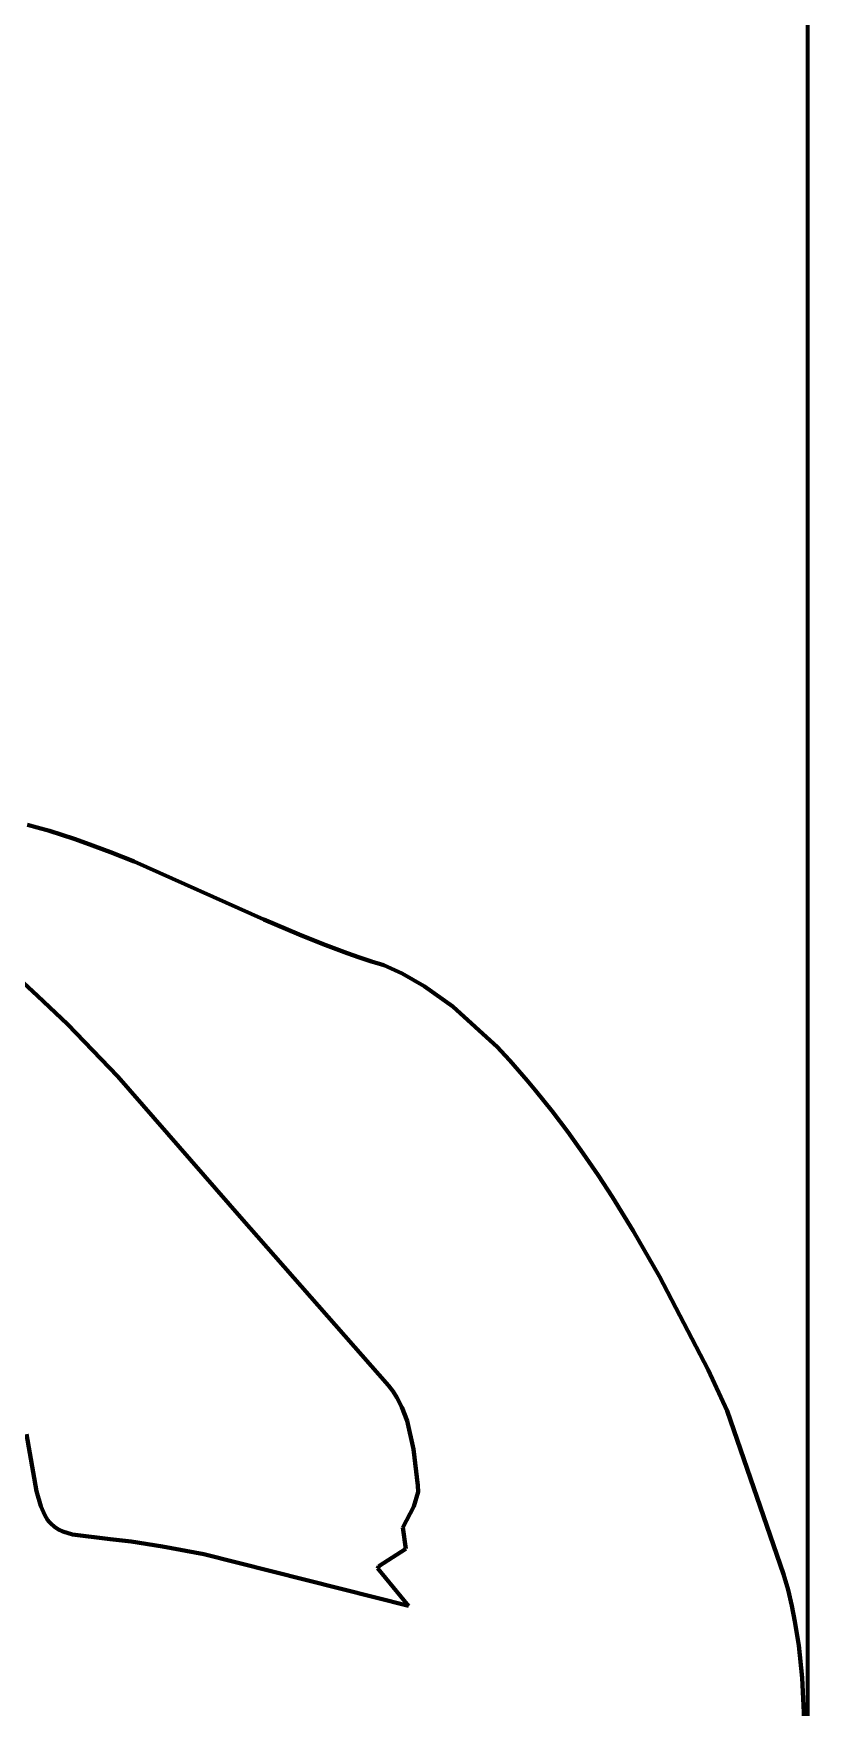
# Model space of a CAD drawing. Header units: millimetres. Extents: x 0 to 10.1, y 0 to 14.2.
# Drawn here: x 8.792 to 10.056, y 8.289 to 11.02 of the extents above; entities that cross this region are included whole.
import ezdxf

# ---------------------------------------------------------------- set-up
doc = ezdxf.new("R2010")
doc.units = ezdxf.units.MM
doc.layers.add('color#010101ff', color=7, linetype='CONTINUOUS', lineweight=100)
doc.layers.add('color#ffffffff', color=7, linetype='CONTINUOUS', lineweight=100)

msp = doc.modelspace()

# ---------------------------------------------------------------- linework, layer by layer
at = {"layer": 'color#010101ff'}
for p, q in [((8.7826, 9.7292), (8.7982, 9.7251)), ((8.7982, 9.7251), (8.8185, 9.7193)), ((8.8185, 9.7193), (8.8386, 9.7131)), ((8.8386, 9.7131), (8.8586, 9.7065)), ((8.8586, 9.7065), (8.8784, 9.6996)), ((8.8784, 9.6996), (8.9178, 9.685)), ((8.9178, 9.685), (8.9567, 9.6693)), ((8.9567, 9.6693), (9.168, 9.5751)), ((9.168, 9.5751), (9.226, 9.5502)), ((9.226, 9.5502), (9.2649, 9.5345)), ((9.2649, 9.5345), (9.3043, 9.5199)), ((8.7988, 9.4505), (8.7369, 9.5076)), ((9.3043, 9.5199), (9.3242, 9.513)), ((9.3242, 9.513), (9.3441, 9.5064)), ((9.3441, 9.5064), (9.3642, 9.5003)), ((9.3642, 9.5003), (9.3941, 9.4866)), ((9.3941, 9.4866), (9.4298, 9.4663)), ((8.8479, 9.404), (8.7988, 9.4505)), ((9.4298, 9.4663), (9.4766, 9.433)), ((9.4766, 9.433), (9.5494, 9.3665)), ((8.93, 9.3188), (8.8479, 9.404)), ((9.5494, 9.3665), (9.555, 9.3605)), ((9.555, 9.3605), (9.5696, 9.3447)), ((9.5696, 9.3447), (9.584, 9.3287)), ((9.1302, 9.0896), (8.93, 9.3188)), ((9.584, 9.3287), (9.598, 9.3124)), ((9.598, 9.3124), (9.6118, 9.296)), ((9.6118, 9.296), (9.6387, 9.2625)), ((9.6387, 9.2625), (9.6646, 9.2283)), ((9.6646, 9.2283), (9.6896, 9.1934)), ((9.6896, 9.1934), (9.7138, 9.158)), ((9.7138, 9.158), (9.7371, 9.122)), ((9.7371, 9.122), (9.7709, 9.0671)), ((9.3719, 8.8146), (9.1302, 9.0896)), ((9.7709, 9.0671), (9.8137, 8.9925)), ((9.8137, 8.9925), (9.8934, 8.8403)), ((9.8934, 8.8403), (9.9244, 8.7735)), ((9.3791, 8.805), (9.3719, 8.8146)), ((9.3855, 8.7949), (9.3791, 8.805)), ((9.3937, 8.7792), (9.3855, 8.7949)), ((9.4021, 8.7572), (9.3937, 8.7792)), ((9.9244, 8.7735), (10.0165, 8.5067)), ((9.4127, 8.7109), (9.4021, 8.7572)), ((8.7809, 8.7355), (8.7973, 8.6426)), ((9.4194, 8.6518), (9.4127, 8.7109)), ((8.7973, 8.6426), (8.8045, 8.6177)), ((9.4131, 8.6172), (9.4201, 8.6414)), ((9.4201, 8.6414), (9.4194, 8.6518)), ((8.8045, 8.6177), (8.8107, 8.6034)), ((8.8107, 8.6034), (8.8129, 8.5994)), ((9.3949, 8.5829), (9.4131, 8.6172)), ((8.8129, 8.5994), (8.8154, 8.5957)), ((8.8154, 8.5957), (8.818, 8.5924)), ((8.818, 8.5924), (8.8207, 8.5894)), ((8.8207, 8.5894), (8.8268, 8.5841)), ((8.8268, 8.5841), (8.8334, 8.5798)), ((8.8334, 8.5798), (8.8405, 8.5763)), ((8.8405, 8.5763), (8.8558, 8.5716)), ((9.4001, 8.5485), (9.3949, 8.5829)), ((8.8558, 8.5716), (8.9176, 8.5641)), ((8.9176, 8.5641), (8.9518, 8.56)), ((8.9518, 8.56), (9.0029, 8.5523)), ((9.0029, 8.5523), (9.0705, 8.5397)), ((9.3561, 8.52), (9.4001, 8.5485)), ((9.0705, 8.5397), (9.4041, 8.4553)), ((9.3541, 8.5163), (9.3561, 8.52)), ((9.4041, 8.4553), (9.3541, 8.5163)), ((10.0165, 8.5067), (10.0237, 8.4812)), ((10.0237, 8.4812), (10.0299, 8.4554)), ((10.0299, 8.4554), (10.0351, 8.4295)), ((10.0351, 8.4295), (10.0413, 8.3904)), ((10.0413, 8.3904), (10.0469, 8.3378)), ((10.0469, 8.3378), (10.0507, 8.2585))]:
    msp.add_line(p, q, dxfattribs=at)
at = {"layer": 'color#ffffffff'}
for p, q in [((10.0556, 14.2222), (10.0556, 0)), ((8.7982, 9.7251), (8.7826, 9.7292)), ((8.8185, 9.7193), (8.7982, 9.7251)), ((8.8386, 9.7131), (8.8185, 9.7193)), ((8.8586, 9.7065), (8.8386, 9.7131)), ((8.8784, 9.6996), (8.8586, 9.7065)), ((8.9178, 9.685), (8.8784, 9.6996)), ((8.9567, 9.6693), (8.9178, 9.685)), ((9.168, 9.5751), (8.9567, 9.6693)), ((9.226, 9.5502), (9.168, 9.5751)), ((9.2649, 9.5345), (9.226, 9.5502)), ((9.3043, 9.5199), (9.2649, 9.5345)), ((8.7369, 9.5076), (8.7988, 9.4505)), ((9.3242, 9.513), (9.3043, 9.5199)), ((9.3441, 9.5064), (9.3242, 9.513)), ((9.3642, 9.5003), (9.3441, 9.5064)), ((9.3941, 9.4866), (9.3642, 9.5003)), ((9.4298, 9.4663), (9.3941, 9.4866)), ((8.7988, 9.4505), (8.8479, 9.404)), ((9.4766, 9.433), (9.4298, 9.4663)), ((9.5494, 9.3665), (9.4766, 9.433)), ((8.8479, 9.404), (8.93, 9.3188)), ((9.555, 9.3605), (9.5494, 9.3665)), ((9.5696, 9.3447), (9.555, 9.3605)), ((9.584, 9.3287), (9.5696, 9.3447)), ((8.93, 9.3188), (9.1302, 9.0896)), ((9.598, 9.3124), (9.584, 9.3287)), ((9.6118, 9.296), (9.598, 9.3124)), ((9.6387, 9.2625), (9.6118, 9.296)), ((9.6646, 9.2283), (9.6387, 9.2625)), ((9.6896, 9.1934), (9.6646, 9.2283)), ((9.7138, 9.158), (9.6896, 9.1934)), ((9.7371, 9.122), (9.7138, 9.158)), ((9.7709, 9.0671), (9.7371, 9.122)), ((9.1302, 9.0896), (9.3719, 8.8146)), ((9.8137, 8.9925), (9.7709, 9.0671)), ((9.8934, 8.8403), (9.8137, 8.9925)), ((9.9244, 8.7735), (9.8934, 8.8403)), ((9.3719, 8.8146), (9.3791, 8.805)), ((9.3791, 8.805), (9.3855, 8.7949)), ((9.3855, 8.7949), (9.3937, 8.7792)), ((9.3937, 8.7792), (9.4021, 8.7572)), ((10.0165, 8.5067), (9.9244, 8.7735)), ((9.4021, 8.7572), (9.4127, 8.7109)), ((8.7973, 8.6426), (8.7809, 8.7355)), ((9.4127, 8.7109), (9.4194, 8.6518)), ((8.8045, 8.6177), (8.7973, 8.6426)), ((9.4201, 8.6414), (9.4131, 8.6172)), ((9.4194, 8.6518), (9.4201, 8.6414)), ((8.8107, 8.6034), (8.8045, 8.6177)), ((8.8129, 8.5994), (8.8107, 8.6034)), ((9.4131, 8.6172), (9.3949, 8.5829)), ((8.8154, 8.5957), (8.8129, 8.5994)), ((8.818, 8.5924), (8.8154, 8.5957)), ((8.8207, 8.5894), (8.818, 8.5924)), ((8.8268, 8.5841), (8.8207, 8.5894)), ((8.8334, 8.5798), (8.8268, 8.5841)), ((8.8405, 8.5763), (8.8334, 8.5798)), ((8.8558, 8.5716), (8.8405, 8.5763)), ((9.3949, 8.5829), (9.4001, 8.5485)), ((8.9176, 8.5641), (8.8558, 8.5716)), ((8.9518, 8.56), (8.9176, 8.5641)), ((9.0029, 8.5523), (8.9518, 8.56)), ((9.0705, 8.5397), (9.0029, 8.5523)), ((9.4001, 8.5485), (9.3561, 8.52)), ((9.4041, 8.4553), (9.0705, 8.5397)), ((9.3561, 8.52), (9.3541, 8.5163)), ((9.3541, 8.5163), (9.4041, 8.4553)), ((10.0237, 8.4812), (10.0165, 8.5067)), ((10.0299, 8.4554), (10.0237, 8.4812)), ((10.0351, 8.4295), (10.0299, 8.4554)), ((10.0413, 8.3904), (10.0351, 8.4295)), ((10.0469, 8.3378), (10.0413, 8.3904)), ((10.0507, 8.2585), (10.0469, 8.3378))]:
    msp.add_line(p, q, dxfattribs=at)

doc.saveas('drawing.dxf')
